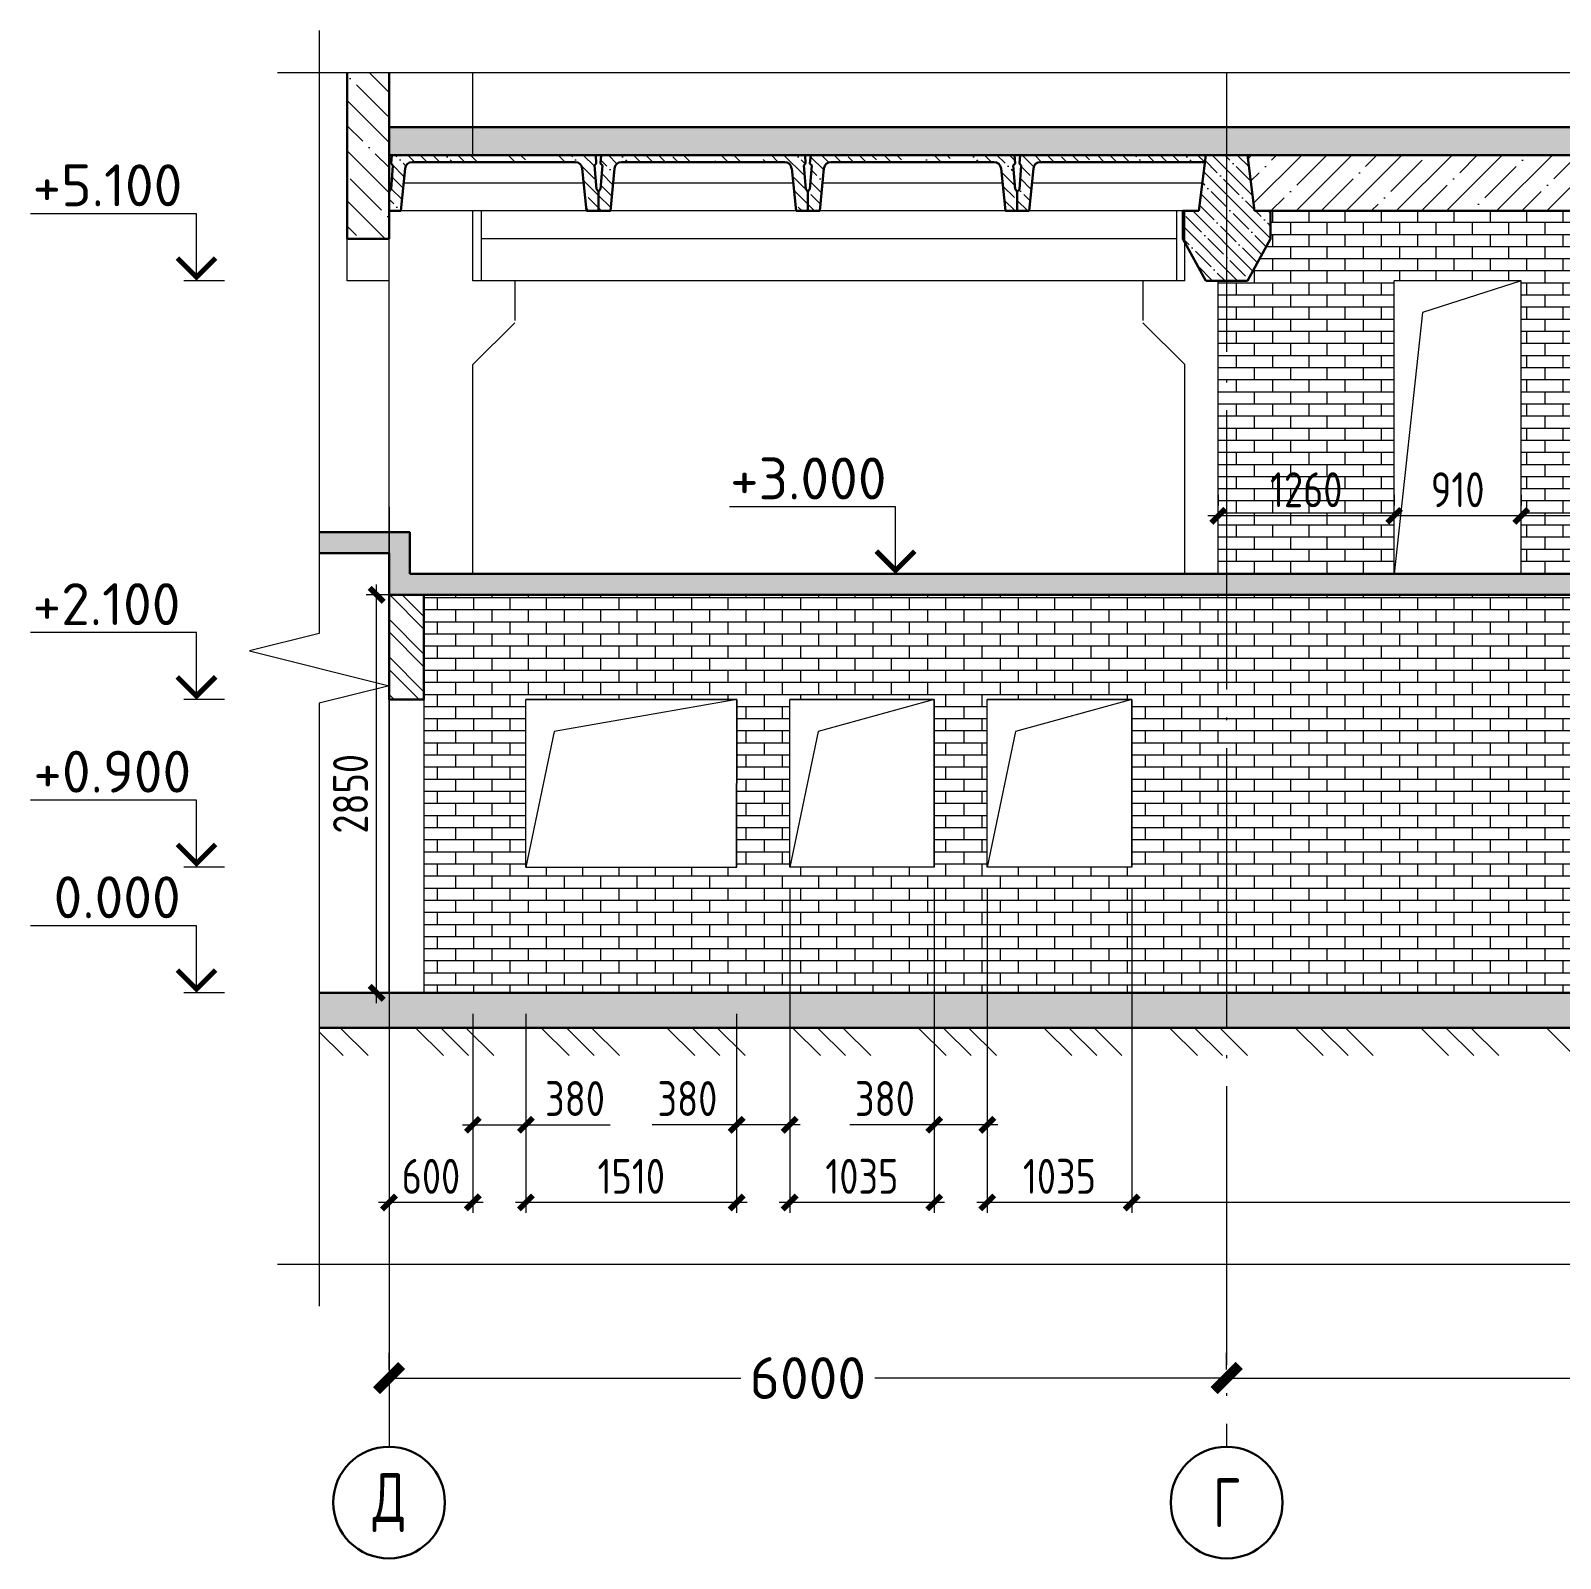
# Model space of a CAD drawing. Extents: x -965262 to 1142518, y -357520 to 71675.
# Drawn here: x 830623 to 841582, y -224278 to -213334 of the extents above; entities that cross this region are included whole.
import ezdxf

# ---------------------------------------------------------------- set-up
doc = ezdxf.new("R2010")
doc.units = 0
doc.header["$LTSCALE"] = 10
doc.linetypes.add('DOTE', pattern=[2.42, 2, -0.2, 0.02, -0.2])
doc.layers.get('0').update_dxf_attribs({"linetype": 'CONTINUOUS', "lineweight": 30})
doc.layers.get('Defpoints').update_dxf_attribs({"linetype": 'CONTINUOUS'})
doc.layers.add('DOTE', color=7, linetype='DOTE', lineweight=9)
doc.styles.add('GOST 2.304', font='isocpeur.ttf', dxfattribs={"width": 0.75, "height": 250})
doc.styles.get("Standard").update_dxf_attribs({"font": 'isocpeur.ttf', "height": 300})
doc.styles.add('ГОСТ 2м', font='isocpeur.ttf', dxfattribs={"width": 0.8, "height": 250})
doc.dimstyles.get("Standard").update_dxf_attribs({"dimscale": 100, "dimtxt": 300, "dimasz": 1.8, "dimexe": 1.8, "dimexo": 0.625, "dimgap": 0.9, "dimtad": 0, "dimdec": 0, "dimzin": 0, "dimdsep": 46, "dimtxsty": 'Standard', "dimblk": 'ARCHTICK', "dimcen": 0.9, "dimclrd": 256, "dimclre": 256, "dimclrt": 256, "dimadec": 0, "dimazin": 0, "dimtfac": 1, "dimtdec": 0, "dimtofl": 0, "dimtmove": 0, "dimatfit": 3, "dimfxl": 1, "dimtolj": 1, "dimtzin": 0, "dimlwd": 15, "dimlwe": 15, "dimarcsym": 0})
doc.dimstyles.new('ГОСТ 2м', dxfattribs={"dimtxt": 250, "dimasz": 100, "dimexe": 75, "dimexo": 150, "dimgap": 62.5, "dimtad": 1, "dimdec": 0, "dimtxsty": 'ГОСТ 2м', "dimblk": 'ARCHTICK', "dimcen": 150, "dimdle": 75, "dimclrd": 256, "dimclre": 256, "dimclrt": 256, "dimadec": 0, "dimazin": 0, "dimtfac": 1, "dimtdec": 0, "dimtmove": 0, "dimatfit": 3, "dimldrblk": 'OBLIQUE', "dimfxl": 1, "dimlwd": 15, "dimlwe": 15, "dimarcsym": 0})
pattern_1 = [(45, (2170431.93, -215109.35), (-179.605122, 179.605122), []), (45, (2170611.53, -215109.35), (-179.605122, 179.605122), [317.5, -63.5, 0, -63.5])]
pattern_2 = [(135, (2170431.93, -203261.3), (-179.605122, -179.605122), []), (135, (2170431.93, -203081.68), (-179.605122, -179.605122), [317.5, -63.5, 0, -63.5])]
pattern_3 = [(0, (2170431.925, -203261.29), (0, 86.709504), []), (90, (2170431.93, -203261.29), (-130.048, 86.709504), [86.709504, -86.709504])]

# ---------------------------------------------------------------- blocks, each defined once
blk = doc.blocks.new('_ArchTick')
at = {"color": 0, "linetype": 'ByBlock', "lineweight": 0, "const_width": 0.4}
blk.add_lwpolyline([(-0.5, -0.5), (0.5, 0.5)], dxfattribs=at)
blk = doc.blocks.new('*D795')
at = {"lineweight": 15, "transparency": 16777216}
for p, q in [((839191, -222924), (839191, -222806)), ((845191, -222924), (845191, -222806)), ((839191, -222986), (841711, -222986)), ((845191, -222986), (842671, -222986))]:
    blk.add_line(p, q, dxfattribs=at)
at = {"layer": 'Defpoints', "color": 0, "lineweight": 15, "transparency": 16777216}
for p in [(839191, -222986), (839191, -222986), (845191, -222986, 1451)]:
    blk.add_point(p, dxfattribs=at)
at = {"lineweight": 15, "transparency": 16777216, "xscale": 180, "yscale": 180, "zscale": 180, "rotation": 180}
blk.add_blockref('_ArchTick', (839191, -222986), dxfattribs=at)
at = {"lineweight": 15, "transparency": 16777216, "xscale": 180, "yscale": 180, "zscale": 180}
blk.add_blockref('_ArchTick', (845191, -222986), dxfattribs=at)
at = {"lineweight": 15, "transparency": 16777216, "insert": (842191, -222986), "char_height": 300, "attachment_point": 5}
blk.add_mtext('\\A1;6000', dxfattribs=at)
blk = doc.blocks.new('*D796')
at = {"lineweight": 15, "transparency": 16777216}
for p, q in [((833191, -222924), (833191, -222806)), ((839191, -222924), (839191, -222806)), ((833191, -222986), (835711, -222986)), ((839191, -222986), (836671, -222986))]:
    blk.add_line(p, q, dxfattribs=at)
at = {"layer": 'Defpoints', "color": 0, "lineweight": 15, "transparency": 16777216}
for p in [(833191, -222986), (833191, -222986), (839191, -222986, 1451)]:
    blk.add_point(p, dxfattribs=at)
at = {"lineweight": 15, "transparency": 16777216, "xscale": 180, "yscale": 180, "zscale": 180, "rotation": 180}
blk.add_blockref('_ArchTick', (833191, -222986), dxfattribs=at)
at = {"lineweight": 15, "transparency": 16777216, "xscale": 180, "yscale": 180, "zscale": 180}
blk.add_blockref('_ArchTick', (839191, -222986), dxfattribs=at)
at = {"lineweight": 15, "transparency": 16777216, "insert": (836191, -222986), "char_height": 300, "attachment_point": 5}
blk.add_mtext('\\A1;6000', dxfattribs=at)
blk = doc.blocks.new('*D779')
at = {"lineweight": 15, "transparency": 16777216}
for p, q in [((838511, -219476), (838511, -221803)), ((845491, -220376), (845491, -221803)), ((845566, -221728), (838436, -221728))]:
    blk.add_line(p, q, dxfattribs=at)
at = {"layer": 'Defpoints', "color": 0, "lineweight": 15, "transparency": 16777216}
for p in [(838511, -219326, 3689), (845491, -220226, 3689), (838511, -221728)]:
    blk.add_point(p, dxfattribs=at)
at = {"lineweight": 15, "transparency": 16777216, "xscale": 100, "yscale": 100, "zscale": 100, "rotation": 180}
blk.add_blockref('_ArchTick', (838511, -221728), dxfattribs=at)
at = {"lineweight": 15, "transparency": 16777216, "xscale": 100, "yscale": 100, "zscale": 100}
blk.add_blockref('_ArchTick', (845491, -221728), dxfattribs=at)
at = {"lineweight": 15, "transparency": 16777216, "insert": (842001, -221541), "char_height": 250, "attachment_point": 5, "style": 'ГОСТ 2м'}
blk.add_mtext('6980', dxfattribs=at)
blk = doc.blocks.new('_Oblique')
at = {"color": 0, "linetype": 'ByBlock', "lineweight": -2}
blk.add_line((-0.5, -0.5), (0.5, 0.5), dxfattribs=at)
blk = doc.blocks.new('*D799')
at = {"lineweight": 15, "transparency": 16777216}
for p, q in [((837476, -219476), (837476, -221803)), ((838511, -219476), (838511, -221803)), ((838586, -221728), (837401, -221728))]:
    blk.add_line(p, q, dxfattribs=at)
at = {"layer": 'Defpoints', "color": 0, "lineweight": 15, "transparency": 16777216}
for p in [(837476, -219326, 3689), (838511, -219326, 3689), (837476, -221728)]:
    blk.add_point(p, dxfattribs=at)
at = {"lineweight": 15, "transparency": 16777216, "xscale": 100, "yscale": 100, "zscale": 100, "rotation": 180}
blk.add_blockref('_ArchTick', (837476, -221728), dxfattribs=at)
at = {"lineweight": 15, "transparency": 16777216, "xscale": 100, "yscale": 100, "zscale": 100}
blk.add_blockref('_ArchTick', (838511, -221728), dxfattribs=at)
at = {"lineweight": 15, "transparency": 16777216, "insert": (837993, -221541), "char_height": 250, "attachment_point": 5, "style": 'ГОСТ 2м'}
blk.add_mtext('1035', dxfattribs=at)
blk = doc.blocks.new('*D800')
at = {"lineweight": 15, "transparency": 16777216}
for p, q in [((837096, -219476), (837096, -221247)), ((837476, -219476), (837476, -221247)), ((837096, -221172), (836491, -221172)), ((837551, -221172), (837096, -221172))]:
    blk.add_line(p, q, dxfattribs=at)
at = {"layer": 'Defpoints', "color": 0, "lineweight": 15, "transparency": 16777216}
for p in [(837096, -219326, 3689), (837476, -219326, 3689), (837096, -221172)]:
    blk.add_point(p, dxfattribs=at)
at = {"lineweight": 15, "transparency": 16777216, "xscale": 100, "yscale": 100, "zscale": 100, "rotation": 180}
blk.add_blockref('_ArchTick', (837096, -221172), dxfattribs=at)
at = {"lineweight": 15, "transparency": 16777216, "xscale": 100, "yscale": 100, "zscale": 100}
blk.add_blockref('_ArchTick', (837476, -221172), dxfattribs=at)
at = {"lineweight": 15, "transparency": 16777216, "insert": (836743, -220984), "char_height": 250, "attachment_point": 5, "style": 'ГОСТ 2м'}
blk.add_mtext('380', dxfattribs=at)
blk = doc.blocks.new('*D801')
at = {"lineweight": 15, "transparency": 16777216}
for p, q in [((836061, -219476), (836061, -221803)), ((837096, -219476), (837096, -221803)), ((837171, -221728), (835986, -221728))]:
    blk.add_line(p, q, dxfattribs=at)
at = {"layer": 'Defpoints', "color": 0, "lineweight": 15, "transparency": 16777216}
for p in [(836061, -219326, 3689), (837096, -219326, 3689), (836061, -221728)]:
    blk.add_point(p, dxfattribs=at)
at = {"lineweight": 15, "transparency": 16777216, "xscale": 100, "yscale": 100, "zscale": 100, "rotation": 180}
blk.add_blockref('_ArchTick', (836061, -221728), dxfattribs=at)
at = {"lineweight": 15, "transparency": 16777216, "xscale": 100, "yscale": 100, "zscale": 100}
blk.add_blockref('_ArchTick', (837096, -221728), dxfattribs=at)
at = {"lineweight": 15, "transparency": 16777216, "insert": (836578, -221541), "char_height": 250, "attachment_point": 5, "style": 'ГОСТ 2м'}
blk.add_mtext('1035', dxfattribs=at)
blk = doc.blocks.new('*D802')
at = {"lineweight": 15, "transparency": 16777216}
for p, q in [((836061, -219476), (836061, -221247)), ((835681, -220376), (835681, -221247)), ((835681, -221172), (835076, -221172)), ((836136, -221172), (835681, -221172))]:
    blk.add_line(p, q, dxfattribs=at)
at = {"layer": 'Defpoints', "color": 0, "lineweight": 15, "transparency": 16777216}
for p in [(836061, -219326, 3689), (835681, -220226, 3689), (835681, -221172)]:
    blk.add_point(p, dxfattribs=at)
at = {"lineweight": 15, "transparency": 16777216, "xscale": 100, "yscale": 100, "zscale": 100, "rotation": 180}
blk.add_blockref('_ArchTick', (835681, -221172), dxfattribs=at)
at = {"lineweight": 15, "transparency": 16777216, "xscale": 100, "yscale": 100, "zscale": 100}
blk.add_blockref('_ArchTick', (836061, -221172), dxfattribs=at)
at = {"lineweight": 15, "transparency": 16777216, "insert": (835328, -220984), "char_height": 250, "attachment_point": 5, "style": 'ГОСТ 2м'}
blk.add_mtext('380', dxfattribs=at)
blk = doc.blocks.new('*D803')
at = {"lineweight": 15, "transparency": 16777216}
for p, q in [((834171, -220376), (834171, -221803)), ((835681, -220376), (835681, -221803)), ((835756, -221728), (834096, -221728))]:
    blk.add_line(p, q, dxfattribs=at)
at = {"layer": 'Defpoints', "color": 0, "lineweight": 15, "transparency": 16777216}
for p in [(834171, -220226, 3689), (835681, -220226, 3689), (834171, -221728)]:
    blk.add_point(p, dxfattribs=at)
at = {"lineweight": 15, "transparency": 16777216, "xscale": 100, "yscale": 100, "zscale": 100, "rotation": 180}
blk.add_blockref('_ArchTick', (834171, -221728), dxfattribs=at)
at = {"lineweight": 15, "transparency": 16777216, "xscale": 100, "yscale": 100, "zscale": 100}
blk.add_blockref('_ArchTick', (835681, -221728), dxfattribs=at)
at = {"lineweight": 15, "transparency": 16777216, "insert": (834926, -221541), "char_height": 250, "attachment_point": 5, "style": 'ГОСТ 2м'}
blk.add_mtext('1510', dxfattribs=at)
blk = doc.blocks.new('*D780')
at = {"lineweight": 15, "transparency": 16777216}
for p, q in [((833791, -220376), (833791, -221247)), ((834171, -220376), (834171, -221247)), ((833716, -221172), (834171, -221172)), ((834171, -221172), (834776, -221172))]:
    blk.add_line(p, q, dxfattribs=at)
at = {"layer": 'Defpoints', "color": 0, "lineweight": 15, "transparency": 16777216}
for p in [(833791, -220226, 3689), (834171, -220226, 3689), (834171, -221172)]:
    blk.add_point(p, dxfattribs=at)
at = {"lineweight": 15, "transparency": 16777216, "xscale": 100, "yscale": 100, "zscale": 100, "rotation": 180}
blk.add_blockref('_ArchTick', (833791, -221172), dxfattribs=at)
at = {"lineweight": 15, "transparency": 16777216, "xscale": 100, "yscale": 100, "zscale": 100}
blk.add_blockref('_ArchTick', (834171, -221172), dxfattribs=at)
at = {"lineweight": 15, "transparency": 16777216, "insert": (834523, -220984), "char_height": 250, "attachment_point": 5, "style": 'ГОСТ 2м'}
blk.add_mtext('380', dxfattribs=at)
blk = doc.blocks.new('*D804')
at = {"lineweight": 15, "transparency": 16777216}
for p, q in [((833191, -220376), (833191, -221803)), ((833791, -220376), (833791, -221803)), ((833866, -221728), (833116, -221728))]:
    blk.add_line(p, q, dxfattribs=at)
at = {"layer": 'Defpoints', "color": 0, "lineweight": 15, "transparency": 16777216}
for p in [(833191, -220226, 3689), (833791, -220226, 3689), (833191, -221728)]:
    blk.add_point(p, dxfattribs=at)
at = {"lineweight": 15, "transparency": 16777216, "xscale": 100, "yscale": 100, "zscale": 100, "rotation": 180}
blk.add_blockref('_ArchTick', (833191, -221728), dxfattribs=at)
at = {"lineweight": 15, "transparency": 16777216, "xscale": 100, "yscale": 100, "zscale": 100}
blk.add_blockref('_ArchTick', (833791, -221728), dxfattribs=at)
at = {"lineweight": 15, "transparency": 16777216, "insert": (833491, -221541), "char_height": 250, "attachment_point": 5, "style": 'ГОСТ 2м'}
blk.add_mtext('600', dxfattribs=at)
blk = doc.blocks.new('*D781')
at = {"lineweight": 15, "transparency": 16777216}
for p, q in [((833102, -220301), (833102, -217301)), ((833641, -217376), (833027, -217376)), ((833291, -220226), (833027, -220226))]:
    blk.add_line(p, q, dxfattribs=at)
at = {"layer": 'Defpoints', "color": 0, "lineweight": 15, "transparency": 16777216}
for p in [(833102, -217376), (833791, -217376, 3689), (833441, -220226, 3689)]:
    blk.add_point(p, dxfattribs=at)
at = {"lineweight": 15, "transparency": 16777216, "xscale": 100, "yscale": 100, "zscale": 100}
for p, rotation in [((833102, -217376), 90), ((833102, -220226), 270)]:
    blk.add_blockref('_ArchTick', p, dxfattribs=dict(at, rotation=rotation))
at = {"lineweight": 15, "transparency": 16777216, "insert": (832915, -218801), "char_height": 250, "attachment_point": 5, "rotation": 90, "style": 'ГОСТ 2м'}
blk.add_mtext('2850', dxfattribs=at)
blk = doc.blocks.new('y')
at = {"lineweight": 15}
h = blk.add_hatch(dxfattribs=at)
h.set_pattern_fill('ANSI35', color=256, scale=20, angle=90, style=0)
h.set_pattern_definition([(135, (-71939.62, 175751.51), (-89.80256, -89.80256), []), (135, (-71939.62, 175841.31), (-89.80256, -89.80256), [158.75, -31.75, 0, -31.75])])
edge = h.paths.add_edge_path()
edge.add_ellipse((16946, 173768), major_axis=(35.4, 35.4), ratio=1, start_angle=45, end_angle=129.2894)
edge.add_line((16896, 173773), (16866, 173468))
edge.add_line((16866, 173468), (16781, 173468))
edge.add_line((16781, 173468), (16781, 173608))
edge.add_line((16781, 173608), (16796, 173623))
edge.add_line((16796, 173623), (16809, 173793))
edge.add_line((16809, 173793), (16796, 173808))
edge.add_line((16796, 173808), (16801, 173868))
edge.add_line((16801, 173868), (18261, 173868))
edge.add_line((18261, 173868), (18265, 173808))
edge.add_line((18265, 173808), (18252, 173793))
edge.add_line((18252, 173793), (18266, 173623))
edge.add_line((18266, 173623), (18281, 173608))
edge.add_line((18281, 173608), (18281, 173468))
edge.add_line((18281, 173468), (18196, 173468))
edge.add_line((18196, 173468), (18165, 173773))
edge.add_ellipse((18115, 173768), major_axis=(-35.4, 35.4), ratio=1, start_angle=230.7106, end_angle=315)
edge.add_line((18115, 173818), (16946, 173818))
h.paths.add_polyline_path([(17611, 173818), (17451, 173818), (17451, 173868), (17611, 173868)], flags=17)
h.paths.add_polyline_path([(17961, 173818), (17801, 173818), (17801, 173868), (17961, 173868)], flags=17)
for p, q in [((16801, 173868), (16796, 173808)), ((16809, 173793), (16796, 173808)), ((18261, 173868), (16801, 173868)), ((18115, 173818), (16946, 173818)), ((18252, 173793), (18265, 173808)), ((18261, 173868), (18265, 173808)), ((16809, 173793), (16796, 173623)), ((16896, 173773), (16866, 173468)), ((18165, 173773), (18196, 173468)), ((18252, 173793), (18266, 173623)), ((16781, 173608), (16796, 173623)), ((16781, 173608), (16781, 173468)), ((18281, 173608), (18266, 173623)), ((18281, 173608), (18281, 173468)), ((18281, 173608), (18281, 173468)), ((16781, 173468), (16866, 173468)), ((18281, 173468), (18196, 173468))]:
    blk.add_line(p, q)
for p, q in [((18176, 173668), (16886, 173668)), ((18196, 173468), (16866, 173468))]:
    blk.add_line(p, q, dxfattribs=at)
for centre, start, end in [((16946, 173768), 90, 174.2894), ((18115, 173768), 5.7106, 90)]:
    blk.add_arc(centre, 50, start, end)
blk = doc.blocks.new('*D789')
at = {"lineweight": 15, "transparency": 16777216}
for p, q in [((841301, -216660), (841301, -216735)), ((844131, -216660), (844131, -216735)), ((844206, -216810), (841226, -216810))]:
    blk.add_line(p, q, dxfattribs=at)
at = {"layer": 'Defpoints', "color": 0, "lineweight": 15, "transparency": 16777216}
for p in [(841301, -216810), (841301, -216810), (844131, -216810)]:
    blk.add_point(p, dxfattribs=at)
at = {"lineweight": 15, "transparency": 16777216, "xscale": 100, "yscale": 100, "zscale": 100, "rotation": 180}
blk.add_blockref('_ArchTick', (841301, -216810), dxfattribs=at)
at = {"lineweight": 15, "transparency": 16777216, "xscale": 100, "yscale": 100, "zscale": 100}
blk.add_blockref('_ArchTick', (844131, -216810), dxfattribs=at)
at = {"lineweight": 15, "transparency": 16777216, "insert": (842716, -216623), "char_height": 250, "attachment_point": 5, "style": 'ГОСТ 2м'}
blk.add_mtext('2830', dxfattribs=at)
blk = doc.blocks.new('*D790')
at = {"lineweight": 15, "transparency": 16777216}
for p, q in [((840391, -216660), (840391, -216735)), ((841301, -216660), (841301, -216735)), ((841376, -216810), (840316, -216810))]:
    blk.add_line(p, q, dxfattribs=at)
at = {"layer": 'Defpoints', "color": 0, "lineweight": 15, "transparency": 16777216}
for p in [(840391, -216810), (840391, -216810), (841301, -216810)]:
    blk.add_point(p, dxfattribs=at)
at = {"lineweight": 15, "transparency": 16777216, "xscale": 100, "yscale": 100, "zscale": 100, "rotation": 180}
blk.add_blockref('_ArchTick', (840391, -216810), dxfattribs=at)
at = {"lineweight": 15, "transparency": 16777216, "xscale": 100, "yscale": 100, "zscale": 100}
blk.add_blockref('_ArchTick', (841301, -216810), dxfattribs=at)
at = {"lineweight": 15, "transparency": 16777216, "insert": (840846, -216623), "char_height": 250, "attachment_point": 5, "style": 'ГОСТ 2м'}
blk.add_mtext('910', dxfattribs=at)
blk = doc.blocks.new('*D791')
at = {"lineweight": 15, "transparency": 16777216}
for p, q in [((839131, -216660), (839131, -216735)), ((840391, -216660), (840391, -216735)), ((840466, -216810), (839056, -216810))]:
    blk.add_line(p, q, dxfattribs=at)
at = {"layer": 'Defpoints', "color": 0, "lineweight": 15, "transparency": 16777216}
for p in [(839131, -216810), (839131, -216810), (840391, -216810)]:
    blk.add_point(p, dxfattribs=at)
at = {"lineweight": 15, "transparency": 16777216, "xscale": 100, "yscale": 100, "zscale": 100, "rotation": 180}
blk.add_blockref('_ArchTick', (839131, -216810), dxfattribs=at)
at = {"lineweight": 15, "transparency": 16777216, "xscale": 100, "yscale": 100, "zscale": 100}
blk.add_blockref('_ArchTick', (840391, -216810), dxfattribs=at)
at = {"lineweight": 15, "transparency": 16777216, "insert": (839761, -216623), "char_height": 250, "attachment_point": 5, "style": 'ГОСТ 2м'}
blk.add_mtext('1260', dxfattribs=at)

msp = doc.modelspace()

# ---------------------------------------------------------------- hatches: boundary and pattern name
at = {"lineweight": 15}
h = msp.add_hatch(dxfattribs=at)
h.set_pattern_fill('ANSI35', color=256, scale=40, angle=90)
h.set_pattern_definition(pattern_2)
h.paths.add_polyline_path([(833190.9, -215126.2), (832890.9, -215126.2), (832890.9, -213634.1), (833190.9, -213634.1)])
h.paths.add_polyline_path([(833190.9, -215126.2), (832890.9, -215126.2), (832890.9, -214826.2), (833190.9, -214826.2)])
h = msp.add_hatch(dxfattribs=at)
h.set_pattern_fill('ANSI35', color=256, scale=40, angle=90)
h.set_pattern_definition(pattern_2)
h.paths.add_polyline_path([(857190.9, -214226.2), (857190.9, -214026.2), (853942.9, -214026.2), (853915.9, -214134.1), (853888.9, -214026.2), (850302.4, -214026.2), (850302.4, -214226.2)])
h.paths.add_polyline_path([(850302.4, -214026.2), (845390.9, -214026.2), (845390.9, -214226.2), (850302.4, -214226.2)])
h.paths.add_polyline_path([(833190.9, -214226.2), (833190.9, -214026.2), (845082.9, -214026.2), (845109.9, -214134.1), (845136.9, -214026.2), (845390.9, -214026.2), (845390.9, -214226.2)])
h = msp.add_hatch(dxfattribs=at)
h.set_pattern_fill('ANSI35', color=256, scale=20, angle=90, style=0)
h.set_pattern_definition([(135, (839129.56, -214372.74), (-89.803, -89.803), []), (135, (839129.56, -214282.94), (-89.803, -89.803), [158.75, -31.75, 0, -31.75])])
h.paths.add_polyline_path([(839162.7, -214301.2), (839175.5, -214286.2), (839170.9, -214226.2), (839040.9, -214226.2), (839034.5, -214277, -0.3347726), (839075.4, -214321.3), (839105.9, -214626.2), (839190.9, -214626.2), (839190.9, -214486.2), (839175.7, -214471.2)], flags=17)
edge = h.paths.add_edge_path()
edge.add_ellipse((837856.1, -214326.2), major_axis=(35.4, 35.4), ratio=1, start_angle=45, end_angle=129.28941)
edge.add_line((837806.4, -214321.3), (837775.9, -214626.2))
edge.add_line((837775.9, -214626.2), (837690.9, -214626.2))
edge.add_line((837690.9, -214626.2), (837690.9, -214486.2))
edge.add_line((837690.9, -214486.2), (837706.1, -214471.2))
edge.add_line((837706.1, -214471.2), (837719.1, -214301.2))
edge.add_line((837719.1, -214301.2), (837706.3, -214286.2))
edge.add_line((837706.3, -214286.2), (837710.9, -214226.2))
edge.add_line((837710.9, -214226.2), (839170.9, -214226.2))
edge.add_line((839170.9, -214226.2), (839175.5, -214286.2))
edge.add_line((839175.5, -214286.2), (839162.7, -214301.2))
edge.add_line((839162.7, -214301.2), (839175.7, -214471.2))
edge.add_line((839175.7, -214471.2), (839190.9, -214486.2))
edge.add_line((839190.9, -214486.2), (839190.9, -214626.2))
edge.add_line((839190.9, -214626.2), (839105.9, -214626.2))
edge.add_line((839105.9, -214626.2), (839075.4, -214321.3))
edge.add_ellipse((839025.6, -214326.2), major_axis=(-35.4, 35.4), ratio=1, start_angle=230.71059, end_angle=315)
edge.add_line((839025.6, -214276.2), (837856.1, -214276.2))
h = msp.add_hatch(dxfattribs=at)
h.set_pattern_fill('ANSI35', color=256, scale=20, angle=90)
h.set_pattern_definition([(135, (845140.9, -217226.24), (-89.8026, -89.8026), []), (135, (845140.9, -217136.44), (-89.8026, -89.8026), [158.75, -31.75, 0, -31.75])])
h.paths.add_polyline_path([(839190.9, -214226.2), (839040.9, -214226.2), (838990.9, -214626.2), (838875.9, -214626.2), (838875.9, -214826.2), (839040.9, -215126.2), (839190.9, -215126.2)])
h.paths.add_polyline_path([(839190.9, -215126.2), (839340.9, -215126.2), (839505.9, -214826.2), (839505.9, -214626.2), (839390.9, -214626.2), (839340.9, -214226.2), (839190.9, -214226.2)])
h = msp.add_hatch(dxfattribs=at)
h.set_pattern_fill('ANSI35', color=256, scale=40)
h.set_pattern_definition([(45, (2170431.93, -203261.3), (-179.60512, 179.60512), []), (45, (2170611.53, -203261.3), (-179.60512, 179.60512), [317.5, -63.5, 0, -63.5])])
h.paths.add_polyline_path([(857190.9, -214626.2), (850302.4, -214626.2), (850302.4, -214226.2), (857190.9, -214226.2)])
h.paths.add_polyline_path([(850302.4, -214226.2), (845390.9, -214226.2), (845390.9, -214626.2), (850302.4, -214626.2)])
h.paths.add_polyline_path([(845390.9, -214626.2), (845340.9, -214226.2), (845390.9, -214226.2)])
h.paths.add_polyline_path([(844990.9, -214626.2), (839390.9, -214626.2), (839340.9, -214226.2), (845040.9, -214226.2)])
h = msp.add_hatch(dxfattribs=at)
h.set_pattern_fill('AR-BRSTD', color=1, scale=1.28)
h.set_pattern_definition(pattern_3)
h.paths.add_polyline_path([(839130.9, -217226.2), (839130.9, -215126.2), (839340.9, -215126.2), (839505.9, -214826.2), (839505.9, -214626.2), (844875.9, -214626.2), (844875.9, -214826.2), (845040.9, -215126.2), (845340.9, -215126.2), (845505.9, -214826.2), (845505.9, -214626.2), (850330.9, -214626.2), (850330.9, -217226.2), (849190.9, -217226.2), (849190.9, -215126.2), (848280.9, -215126.2), (848280.9, -217226.2), (845040.9, -217226.2), (845040.9, -215126.2), (844130.9, -215126.2), (844130.9, -217226.2), (841300.9, -217226.2), (841300.9, -215126.2), (840390.9, -215126.2), (840390.9, -217226.2)])
h.paths.add_polyline_path([(849369.6, -216910.2), (850154.6, -216910.2), (850154.6, -216310.2), (849369.6, -216310.2)], flags=24)
h.paths.add_polyline_path([(848483.4, -216910.2), (848988.4, -216910.2), (848988.4, -216310.2), (848483.4, -216310.2)], flags=25)
h.paths.add_polyline_path([(847939.8, -216268.7), (847939.8, -215583.7), (847339.8, -215583.7), (847339.8, -216268.7)], flags=24)
h.paths.add_polyline_path([(846308.4, -216910.2), (847013.4, -216910.2), (847013.4, -216310.2), (846308.4, -216310.2)], flags=24)
h.paths.add_polyline_path([(842373.4, -216910.2), (843058.4, -216910.2), (843058.4, -216310.2), (842373.4, -216310.2)], flags=24)
h.paths.add_polyline_path([(839438.4, -216910.2), (840083.4, -216910.2), (840083.4, -216310.2), (839438.4, -216310.2)], flags=24)
h = msp.add_hatch(dxfattribs=at)
h.set_pattern_fill('ANSI35', color=256, scale=40)
h.set_pattern_definition(pattern_1)
h.paths.add_polyline_path([(857190.9, -217576.2), (857190.9, -217426.2), (853480.9, -217426.2), (853480.9, -217226.2), (833340.9, -217226.2), (833340.9, -216926.2), (832690.9, -216926.2), (832690.9, -217076.2), (833190.9, -217076.2), (833190.9, -217376.2), (853330.9, -217376.2), (853330.9, -217576.2)])
h = msp.add_hatch(dxfattribs=at)
h.set_pattern_fill('ANSI32', color=1, scale=20, angle=90)
h.set_pattern_definition([(135, (2173931.93, -203261.29), (-134.703842, -134.703842), []), (135, (2173931.93, -203171.49), (-134.703842, -134.703842), [])])
h.paths.add_polyline_path([(833440.9, -218126.2), (833190.9, -218126.2), (833190.9, -217376.2), (833440.9, -217376.2)])
h = msp.add_hatch(dxfattribs=at)
h.set_pattern_fill('AR-BRSTD', color=1, scale=1.28)
h.set_pattern_definition(pattern_3)
h.paths.add_polyline_path([(845490.9, -217376.2), (844890.9, -217376.2), (844890.9, -220226.2), (845490.9, -220226.2)])
h.paths.add_polyline_path([(844510.7, -218126.2), (843090.7, -218126.2), (843090.8, -219326.2), (844510.8, -219326.2)], flags=16)
h.paths.add_polyline_path([(842580.7, -218126.2), (841160.7, -218126.2), (841160.8, -219326.2), (842580.8, -219326.2)], flags=16)
h.paths.add_polyline_path([(839490.9, -217376.2), (844890.9, -217376.2), (844890.9, -220226.2), (840780.8, -220226.2), (840780.7, -218126.3), (839870.7, -218126.3), (839870.8, -220226.2), (839490.9, -220226.2)])
h.paths.add_polyline_path([(841160.7, -218126.5), (841160.8, -219326.2), (841160.8, -219326.5), (842580.8, -219326.5), (842580.7, -218126.5)], flags=16)
h.paths.add_polyline_path([(843090.8, -219326.2), (843090.8, -219326.4), (844510.8, -219326.4), (844510.7, -218126.4), (843090.7, -218126.4)], flags=16)
h.paths.add_polyline_path([(839490.9, -220226.2), (838890.9, -220226.2), (838890.9, -217376.2), (839490.9, -217376.2)])
h.paths.add_polyline_path([(839870.8, -220226.2), (840780.7, -220226.2), (840780.7, -218126.2), (839870.8, -218126.2)])
h.paths.add_polyline_path([(838890.9, -220226.2), (833790.9, -220226.2), (833790.9, -217376.2), (838890.9, -217376.2)])
h.paths.add_polyline_path([(838511.1, -219326.3), (837476.1, -219326.3), (837476.1, -218126.3), (838511.1, -218126.3)], flags=16)
h.paths.add_polyline_path([(837096, -219326), (836061.1, -219326), (836061.1, -218126.3), (837096, -218126.3)], flags=16)
h.paths.add_polyline_path([(834171.1, -218126.3), (835681.1, -218126.3), (835681.1, -219326.1), (834171.1, -219326.1)], flags=16)
h.paths.add_polyline_path([(833790.9, -220226.2), (833440.9, -220226.2), (833440.9, -217376.2), (833790.9, -217376.2)])
h = msp.add_hatch(dxfattribs=at)
h.set_pattern_fill('ANSI35', color=256, scale=40)
h.set_pattern_definition(pattern_1)
h.paths.add_polyline_path([(832690.9, -220476.2), (867090.9, -220476.2), (867090.9, -220226.2), (832690.9, -220226.2)])
h = msp.add_hatch(dxfattribs=at)
h.set_pattern_fill('MCSHATCHBG', color=256, scale=40, angle=90, style=0, pattern_type=2)
h.set_pattern_definition([(135, (945906.3, -175502.1), (-450, -450), []), (135, (945906.3, -175322.1), (-450, -450), []), (135, (945906.3, -176042.1), (-450, -450), [])])
h.paths.add_polyline_path([(865590.9, -220476.2), (867090.9, -220476.2), (867090.9, -220676.2), (865590.9, -220676.2)])
h.paths.add_polyline_path([(841855.9, -220476.2), (865590.9, -220476.2), (865590.9, -220676.2), (842055.9, -220676.2), (841355.9, -220676.2), (832690.9, -220676.2), (832690.9, -220476.2), (841555.9, -220476.2), (841719.9, -220476.2), (842018.3, -220476.2)])

# ---------------------------------------------------------------- linework, layer by layer
at = {"color": 5, "lineweight": 15, "ltscale": 10, "extrusion": (-1, 0, 0)}
for p, q in [((832690.9, -213334.1, 6526.2), (832690.9, -213634.1, 6526.2)), ((832690.9, -213634.1, 6526.2), (832690.9, -217652, 6501.9))]:
    msp.add_line(p, q, dxfattribs=at)
at = {"color": 5, "lineweight": 15, "ltscale": 10, "extrusion": (0, 1, 0)}
msp.add_line((832690.9, -213634.1, 6526.2), (844984.9, -213634.1, 6501.9), dxfattribs=at)
for p, q in [((832890.9, -214826.2, 6497.9), (832890.9, -213634.1, 6501.9)), ((833190.9, -214826.2, 6497.9), (833190.9, -213634.1, 6501.9)), ((845082.9, -214026.2, 6497.9), (833190.9, -214026.2, 6497.9)), ((857190.9, -214226.2, 6497.9), (833190.9, -214226.2, 6497.9)), ((837710.9, -214226.2, 6497.9), (837706.3, -214286.2, 6497.9)), ((839040.9, -214226.2, 6647.9), (837710.9, -214226.2, 6497.9)), ((839040.9, -214226.2, 6647.9), (838990.9, -214626.2, 6647.9)), ((839040.9, -214226.2, 6647.9), (839340.9, -214226.2, 6647.9)), ((839340.9, -214226.2, 6647.9), (839390.9, -214626.2, 6647.9)), ((839390.9, -214626.2, 6647.9), (839340.9, -214226.2, 6647.9)), ((839340.9, -214226.2, 6647.9), (845040.9, -214226.2, 6647.9)), ((837719.1, -214301.2, 6497.9), (837706.1, -214471.2, 6497.9)), ((837719.1, -214301.2, 6497.9), (837706.3, -214286.2, 6497.9)), ((837806.4, -214321.3, 6497.9), (837775.9, -214626.2, 6497.9)), ((839025.6, -214276.2, 6497.9), (837856.1, -214276.2, 6497.9)), ((837690.9, -214486.2, 6497.9), (837706.1, -214471.2, 6497.9)), ((837690.9, -214486.2, 6497.9), (837690.9, -214626.2, 6497.9)), ((837690.9, -214626.2, 6497.9), (837775.9, -214626.2, 6497.9)), ((838990.9, -214626.2, 6647.9), (838875.9, -214626.2, 6647.9)), ((838875.9, -214626.2, 6647.9), (838875.9, -214826.2, 6647.9)), ((839390.9, -214626.2, 6647.9), (839505.9, -214626.2, 6647.9)), ((844990.9, -214626.2, 6647.9), (839390.9, -214626.2, 6647.9)), ((839505.9, -214626.2, 6647.9), (839505.9, -214826.2, 6647.9)), ((833190.9, -214826.2, 6497.9), (832890.9, -214826.2, 6497.9)), ((839040.9, -215126.2, 6647.9), (838875.9, -214826.2, 6647.9)), ((839340.9, -215126.2, 6647.9), (839505.9, -214826.2, 6647.9)), ((839040.9, -215126.2, 6647.9), (839340.9, -215126.2, 6647.9)), ((833340.9, -216926.2, 6462.5), (832690.9, -216926.2, 6616)), ((833340.9, -217226.2, 6497.9), (833340.9, -216926.2, 6497.9)), ((833190.9, -217076.2, 6497.9), (832690.9, -217076.2, 6616)), ((833190.9, -217376.2, 6533.3), (833190.9, -217076.2, 6533.3)), ((853480.9, -217226.2, 1706.2), (833340.9, -217226.2, 6497.9)), ((853330.9, -217376.2, 1706.2), (833190.9, -217376.2, 235.1)), ((867090.9, -220226.2, 2693.2), (832690.9, -220226.2, 198.6)), ((867090.9, -220476.2, 2694.5), (832690.9, -220476.2, 159.2))]:
    msp.add_line(p, q)
at = {"lineweight": 15}
for p, q in [((833790.9, -214226.2, 6497.9), (833790.9, -213634.1, 6497.9)), ((839015.9, -214426.2, 6497.9), (837795.9, -214426.2, 6497.9)), ((833190.9, -216926.2, 6497.9), (833190.9, -214626.2, 6497.9)), ((833790.9, -215126.2, 6497.9), (833790.9, -214626.2, 6497.9)), ((833850.9, -214626.2, 6497.9), (833850.9, -214826.2, 6497.9)), ((838990.9, -214626.2, 6647.9), (837775.9, -214626.2, 6497.9)), ((838830.9, -214626.2, 6497.9), (838830.9, -214826.2, 6497.9)), ((838890.9, -215126.2, 6497.9), (838890.9, -214626.2, 6497.9)), ((832890.9, -215126.2, 6497.9), (832890.9, -214826.2, 6497.9)), ((838830.9, -214826.2, 6497.9), (833850.9, -214826.2, 6497.9)), ((833850.9, -214826.2, 6497.9), (833850.9, -215126.2, 6497.9)), ((838830.9, -214826.2, 6497.9), (838830.9, -215126.2, 6497.9)), ((833190.9, -215126.2, 6497.9), (832890.9, -215126.2, 6497.9)), ((834090.9, -215126.2, 6497.9), (833790.9, -215126.2, 6497.9)), ((838830.9, -215126.2, 6497.9), (833850.9, -215126.2, 6497.9)), ((834090.9, -215126.2, 6497.9), (834090.9, -215410.6, 6497.9)), ((838590.9, -215126.2, 6497.9), (838590.9, -215410.6, 6497.9)), ((838890.9, -215126.2, 6497.9), (838590.9, -215126.2, 6497.9)), ((833790.9, -215726.2, 6497.9), (834090.9, -215426.2, 6497.9)), ((838890.9, -215726.2, 6497.9), (838590.9, -215426.2, 6497.9)), ((833790.9, -217226.2, 6497.9), (833790.9, -215726.2, 6497.9)), ((838890.9, -217226.2, 6497.9), (838890.9, -215726.2, 6497.9)), ((833190.9, -217226.2, 6497.9), (833190.9, -216746.2, 6497.9)), ((833790.9, -217226.2, 6497.9), (833790.9, -216746.2, 6497.9)), ((833190.9, -220226.2, 6497.9), (833190.9, -217376.2, 6497.9))]:
    msp.add_line(p, q, dxfattribs=at)
at = {"lineweight": 15, "ltscale": 100}
for p, q in [((831811.5, -214646.2, 1000.7), (830623.2, -214646.2, 1000.7)), ((831811.5, -215126.2, 1000.7), (831811.5, -214646.2, 1000.7)), ((832012.7, -215126.2, 1000.7), (831721.5, -215126.2, 1000.7)), ((836819, -216746.2, 6497.9), (835630.8, -216746.2, 6497.9)), ((836819, -217226.2, 6497.9), (836819, -216746.2, 6497.9)), ((831811.5, -217646.2, 1000.7), (830623.2, -217646.2, 1000.7)), ((831811.5, -218126.2, 1000.7), (831811.5, -217646.2, 1000.7)), ((832012.7, -218126.2, 1000.7), (831721.5, -218126.2, 1000.7)), ((831811.5, -218846.2, 1000.7), (830623.2, -218846.2, 1000.7)), ((831811.5, -219326.2, 1000.7), (831811.5, -218846.2, 1000.7)), ((832012.7, -219326.2, 1000.7), (831721.5, -219326.2, 1000.7)), ((831811.5, -219746.2, 1000.7), (830623.2, -219746.2, 1000.7)), ((831811.5, -220226.2, 1000.7), (831811.5, -219746.2, 1000.7)), ((832012.7, -220226.2, 1000.7), (831721.5, -220226.2, 1000.7))]:
    msp.add_line(p, q, dxfattribs=at)
at = {"color": 1, "lineweight": 15}
for p, q in [((839130.9, -217226.2, 6497.9), (839130.9, -215126.2, 6497.9)), ((841300.9, -215126.2, 6497.9), (840390.9, -215126.2, 6497.9)), ((840390.9, -217226.2, 6497.9), (840390.9, -215126.2, 6497.9)), ((841300.9, -215126.2, 6497.9), (840593.9, -215354.1, 14434.1)), ((841300.9, -217226.2, 6497.9), (841300.9, -215126.2, 6497.9)), ((840593.9, -215354.1, 14434.1), (840390.9, -217226.2, 6497.9)), ((838890.9, -217376.2, 6497.9), (833790.9, -217376.2, 6497.9)), ((833190.9, -218126.2, 1883.2), (833190.9, -220226.2, 6497.9)), ((833440.9, -218126.2, 1883.2), (833440.9, -220226.2, 6497.9)), ((834170.9, -219326, 6497.9), (834170.8, -218126.3, 6497.9)), ((834170.8, -218126.3, 6497.9), (835681.1, -218126.4, 6497.9)), ((834170.9, -219326, 6497.9), (834171.1, -218126.3, 6497.9)), ((835681.1, -218126.2, 6497.9), (834171.1, -218126.3, 6497.9)), ((835681.1, -218126.3, 6497.9), (834374.1, -218354.1, 14434.1)), ((835680.9, -219326.1, 6497.9), (835681.1, -218126.3, 6497.9)), ((835681.1, -218126.4, 6497.9), (835680.9, -219326.1, 6497.9)), ((837096.1, -218126.3, 6497.9), (836061.1, -218126.3, 6497.9)), ((837096, -218126.3, 6497.9), (836264.1, -218354.1, 14434.1)), ((837096, -219326.3, 6497.9), (837096.1, -218126.3, 6497.9)), ((837476, -219326.3, 6497.9), (837476.1, -218126.3, 6497.9)), ((838511.1, -218126.3, 6497.9), (837476.1, -218126.3, 6497.9)), ((838511.1, -218126.3, 6497.9), (837679.1, -218354.1, 14434.1)), ((838511, -219326.3, 6497.9), (838511.1, -218126.3, 6497.9)), ((834374.1, -218354.1, 14434.1), (834171.1, -219326.1, 6497.9)), ((836264.1, -218354.1, 14434.1), (836061.1, -219326, 6497.9)), ((837679.1, -218354.1, 14434.1), (837476.1, -219326, 6497.9)), ((834170.8, -219326, 6497.9), (835681.1, -219326.1, 6497.9)), ((837096.1, -219326.3, 6497.9), (836061, -219326.3, 6497.9)), ((838511.1, -219326.3, 6497.9), (837476, -219326.3, 6497.9)), ((833790.9, -220226.2, 6497.9), (834170.9, -220226.2, 6497.9)), ((835680.9, -220226.2, 6497.9), (838890.9, -220226.2, 6497.9))]:
    msp.add_line(p, q, dxfattribs=at)
at = {"color": 1}
for p, q in [((833190.9, -218126.2, 1883.2), (833190.9, -217376.2, 235.1)), ((833190.9, -217376.2, 6497.9), (833440.9, -217376.2, 235.1)), ((833440.9, -218126.2, 1883.2), (833440.9, -217376.2, 235.1)), ((833190.9, -218126.2, 6497.9), (833440.9, -218126.2, 6497.9))]:
    msp.add_line(p, q, dxfattribs=at)
at = {"color": 5, "lineweight": 15, "ltscale": 10, "extrusion": (0.080866, 0, -0.996725)}
for points, elevation in [([(-213634.1, 830191.5), (-213634.1, 830491.5)], 60832), ([(-222170.4, 830189.6), (-222170.4, 830489.6)], 60856.2)]:
    msp.add_lwpolyline(points, dxfattribs=dict(at, elevation=elevation))
at = {"lineweight": 15, "ltscale": 100, "const_width": 36}
for points, elevation in [([(831674.2, -214963.5), (831811.5, -215100.8), (831948.7, -214963.5)], 2085.8), ([(836681.8, -217063.5), (836819, -217200.8), (836956.3, -217063.5)], 7583), ([(831674.2, -217963.5), (831811.5, -218100.8), (831948.7, -217963.5)], 2085.8), ([(831674.2, -219163.5), (831811.5, -219300.8), (831948.7, -219163.5)], 2085.8), ([(831674.2, -220063.5), (831811.5, -220200.8), (831948.7, -220063.5)], 2085.8)]:
    msp.add_lwpolyline(points, dxfattribs=dict(at, elevation=elevation))
at = {"color": 5, "lineweight": 15, "ltscale": 10, "elevation": 6501.9}
for points in [[(832690.9, -217652), (832190.9, -217777)], [(832190.9, -217777), (833190.9, -218027)], [(833190.9, -218027), (832690.9, -218152)], [(832690.9, -218152), (832690.9, -222170.4)]]:
    msp.add_lwpolyline(points, dxfattribs=at)
at = {"color": 1, "lineweight": 15, "elevation": 6497.9}
for points in [[(837096, -219326), (836061.1, -219326), (836061.1, -218126.3), (837096, -218126.3)], [(838511.1, -219326.3), (837476.1, -219326.3), (837476.1, -218126.3), (838511.1, -218126.3)]]:
    msp.add_lwpolyline(points, close=True, dxfattribs=at)
at = {"color": 5, "lineweight": 15, "ltscale": 10, "extrusion": (0, 1, 0), "elevation": -222170.4}
msp.add_lwpolyline([(-832690.9, 6501.9), (-849140.9, 6501.9)], dxfattribs=at)
at = {"color": 5, "lineweight": 15, "ltscale": 10, "extrusion": (-1, 0, 0), "elevation": -832690.9}
msp.add_lwpolyline([(222170.4, 6501.9), (222470.4, 6501.9)], dxfattribs=at)
for centre, start, end in [((837856.1, -214326.2, 6497.9), 90, 174.28941), ((839025.6, -214326.2, 6497.9), 79.74713, 90)]:
    msp.add_arc(centre, 50, start, end)
at = {"layer": 'DOTE', "ltscale": 100}
for p, q in [((839190.9, -213634.1, 6936.7), (839190.9, -223477.8, 6497.9)), ((833190.9, -216746.2, 9661.3), (833190.9, -223477.8, 9778.5))]:
    msp.add_line(p, q, dxfattribs=at)
at = {"layer": 'DOTE', "linetype": 'Continuous', "lineweight": 30}
for centre in [(833190.9, -223877.8, 6501.9), (839190.9, -223877.8, 6501.9)]:
    msp.add_circle(centre, 400, dxfattribs=at)

# ---------------------------------------------------------------- block references
at = {"lineweight": 15}
for p in [(816410.2, -388094, 6497.9), (817910.2, -388094, 6497.9), (819410.2, -388094, 6497.9)]:
    msp.add_blockref('y', p, dxfattribs=at)

# ---------------------------------------------------------------- texts
at = {"lineweight": 15, "ltscale": 100, "style": 'GOST 2.304'}
for s, p in [('+5.100', (830637.9, -214592.2, 1000.7)), ('+3.000', (835634, -216692.2, 6497.9)), ('+2.100', (830637.9, -217592.2, 1000.7)), ('+0.900', (830643.2, -218792.2, 1000.7)), ('0.000', (830787.9, -219692.2, 1000.7))]:
    msp.add_text(s, height=300, dxfattribs=at).set_placement(p)
at = {"layer": 'DOTE', "linetype": 'Continuous', "lineweight": 30, "ltscale": 100, "char_height": 350, "width": 800, "attachment_point": 5, "style": 'GOST 2.304'}
for s, insert in [('Д', (833190.9, -223877.8, 6501.9)), ('Г', (839190.9, -223877.8, 6501.9))]:
    msp.add_mtext(s, dxfattribs=dict(at, insert=insert))

# ---------------------------------------------------------------- dimensions: what is measured, and where the dimension line sits
at = {"lineweight": 15}
for base, p1, p2, picture, middle in [((839130.9, -216810.2, 2809.2), (840390.9, -216810.2, 2809.2), (839130.9, -216810.2, 2809.2), '*D791', (839760.9, -216622.7, 2809.2)), ((841300.9, -216810.2, 2809.2), (844130.9, -216810.2, 2809.2), (841300.9, -216810.2, 2809.2), '*D789', (842715.9, -216622.7, 2809.2))]:
    dim = msp.add_linear_dim(base=base, p1=p1, p2=p2, dimstyle='ГОСТ 2м', dxfattribs=at)
    dim.commit()
    dim.dimension.update_dxf_attribs({"geometry": picture, "text_midpoint": middle})
for base, p1, p2, angle, dimstyle, picture, middle in [((840390.9, -216810.2, 2809.2), (841300.9, -216810.2, 2809.2), (840390.9, -216810.2, 2809.2), 180, 'ГОСТ 2м', '*D790', (840845.9, -216622.7, 2809.2)), ((833102.2, -217376.2, 2809.2), (833440.9, -220226.2, 6497.9), (833790.9, -217376.2, 6497.9), 90, 'ГОСТ 2м', '*D781', (832914.7, -218801.2, 2809.2)), ((835680.9, -221171.7, 2809.2), (836061.1, -219326, 6497.9), (835680.9, -220226.2, 6497.9), 180, 'ГОСТ 2м', '*D802', (835328.4, -220984.2, 2809.2)), ((836061, -221728.1, 2809.2), (837096, -219326.3, 6497.9), (836061, -219326.3, 6497.9), 180, 'ГОСТ 2м', '*D801', (836578.5, -221540.6, 2809.2)), ((837096, -221171.7, 2809.2), (837476, -219326.3, 6497.9), (837096, -219326.3, 6497.9), 180, 'ГОСТ 2м', '*D800', (836743.5, -220984.2, 2809.2)), ((837476, -221728.1, 2809.2), (838511, -219326.3, 6497.9), (837476, -219326.3, 6497.9), 180, 'ГОСТ 2м', '*D799', (837993.5, -221540.6, 2809.2)), ((838511.1, -221728.1, 2809.2), (845490.9, -220226.2, 6497.9), (838511.1, -219326.3, 6497.9), 180, 'ГОСТ 2м', '*D779', (842001, -221540.6, 2809.2)), ((833190.9, -221728.1, 2809.2), (833790.9, -220226.2, 6497.9), (833190.9, -220226.2, 6497.9), 180, 'ГОСТ 2м', '*D804', (833490.9, -221540.6, 2809.2)), ((834170.8, -221171.8, 2809.2), (833790.9, -220226.2, 6497.9), (834170.8, -220226.3, 6497.9), 180, 'ГОСТ 2м', '*D780', (834523.3, -220984.3, 2809.2)), ((834171, -221728.2, 2809.2), (835680.9, -220226.2, 6497.9), (834171, -220226.4, 6497.9), 180, 'ГОСТ 2м', '*D803', (834926, -221540.7, 2809.2)), ((833190.9, -222986.3, 7953.2), (839190.9, -222986.3, 9404.5), (833190.9, -222986.3, 7953.2), 180, 'Standard', '*D796', (836190.9, -222986.3, 7953.2)), ((839190.9, -222986.3, 7953.2), (845190.9, -222986.3, 9404.5), (839190.9, -222986.3, 7953.2), 180, 'Standard', '*D795', (842190.9, -222986.3, 7953.2))]:
    dim = msp.add_linear_dim(base=base, p1=p1, p2=p2, angle=angle, dimstyle=dimstyle, dxfattribs=at)
    dim.commit()
    dim.dimension.update_dxf_attribs({"geometry": picture, "text_midpoint": middle})

doc.saveas('drawing.dxf')
